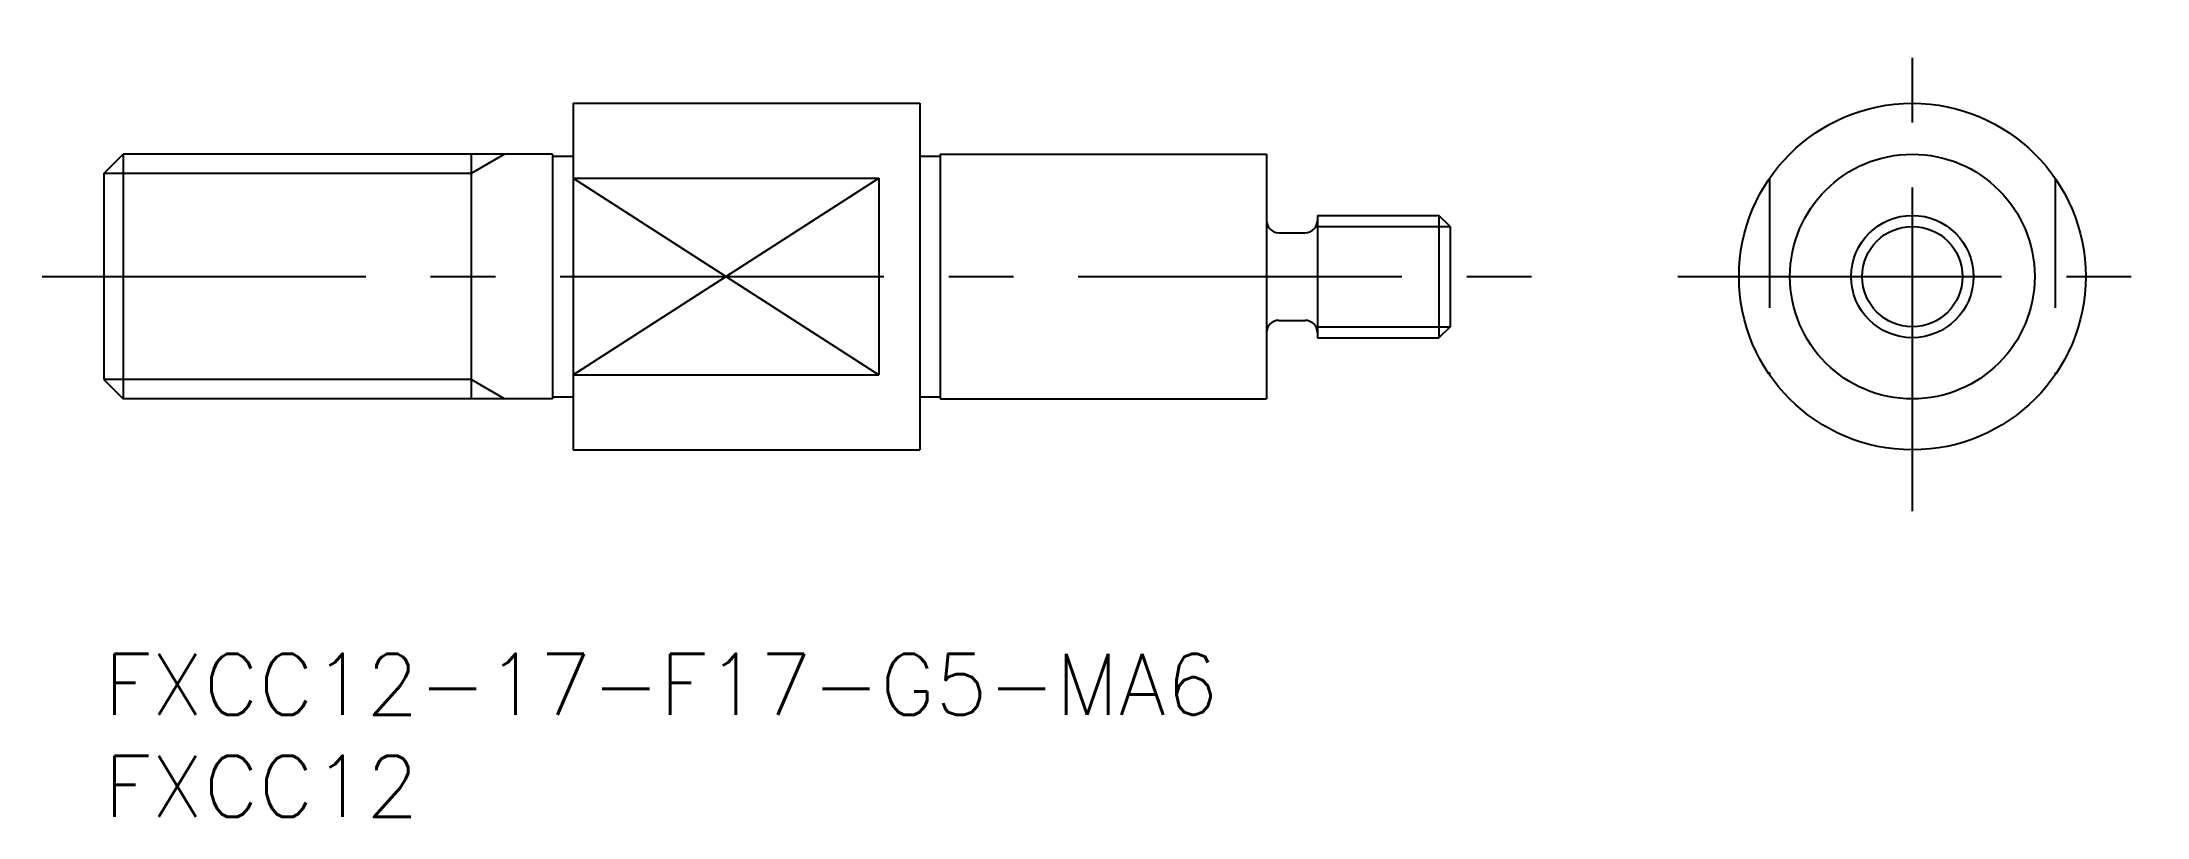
# Model space of a CAD drawing. Extents: x -3 to 100, y -8 to 30.
import ezdxf

# ---------------------------------------------------------------- set-up
doc = ezdxf.new("R2010")
doc.units = 0
doc.header["$LTSCALE"] = 0.5
doc.linetypes.add('CENTER', pattern=[50.8, 31.75, -6.35, 6.35, -6.35])
doc.linetypes.add('DASHED', pattern=[19.05, 12.7, -6.35])
for name, color, linetype in [('MSM_CENTER', 1, 'CENTER'), ('MSM_CONTINUOUS', 7, 'CONTINUOUS'), ('MSM_DASHED', 4, 'DASHED'), ('MSM_NARROW', 5, 'CONTINUOUS'), ('MSM_PART_NUMBER', 7, 'CONTINUOUS')]:
    doc.layers.add(name, color=color, linetype=linetype)
doc.styles.get("Standard").update_dxf_attribs({"font": 'txt.shx', "height": 3, "bigfont": 'bigfont.shx'})

# ---------------------------------------------------------------- blocks, each defined once
blk = doc.blocks.new('*U11')
at = {"layer": 'MSM_PART_NUMBER'}
blk.add_text('FXCC12-17-F17-G5-MA6', height=3, dxfattribs=at).set_placement((0, -3))
blk = doc.blocks.new('*U12')
at = {"layer": 'MSM_PART_NUMBER'}
blk.add_text('FXCC12', height=3, dxfattribs=at).set_placement((0, -8))

msp = doc.modelspace()

# ---------------------------------------------------------------- linework, layer by layer
at = {"layer": 'MSM_CENTER'}
for p, q in [((88.67, 7), (88.67, 30)), ((-3.03, 18.5), (70.21, 18.5)), ((77.17, 18.5), (100.17, 18.5))]:
    msp.add_line(p, q, dxfattribs=at)
at = {"layer": 'MSM_CONTINUOUS'}
for p, q in [((23, 27), (40, 27)), ((23, 27), (23, 10)), ((40, 27), (40, 10)), ((0, 23.55), (0.95, 24.5)), ((0.95, 24.5), (0.95, 12.5)), ((22, 24.5), (0.95, 24.5)), ((18, 24.5), (18, 12.5)), ((22, 24.5), (22, 12.5)), ((22, 24.4), (23, 24.4)), ((40, 24.4), (41, 24.4)), ((41, 24.5), (57, 24.5)), ((41, 24.5), (41, 12.5)), ((57, 24.5), (57, 12.5)), ((0, 23.55), (0, 13.45)), ((23, 23.32), (38, 23.32)), ((38, 23.32), (38, 13.68)), ((57.6, 20.65), (58.9, 20.65)), ((59.5, 21.5), (65.46, 21.5)), ((59.5, 21.5), (59.5, 15.5)), ((65.46, 21.5), (65.46, 15.5)), ((66, 20.96), (65.46, 21.5)), ((66, 20.96), (66, 16.04)), ((57.6, 16.35), (58.9, 16.35)), ((59.5, 15.5), (65.46, 15.5)), ((66, 16.04), (65.46, 15.5)), ((0, 13.45), (0.95, 12.5)), ((23, 13.68), (38, 13.68)), ((22, 12.5), (0.95, 12.5)), ((22, 12.6), (23, 12.6)), ((40, 12.6), (41, 12.6)), ((41, 12.5), (57, 12.5)), ((23, 10), (40, 10))]:
    msp.add_line(p, q, dxfattribs=at)
for radius in [8.5, 6, 3]:
    msp.add_circle((88.67, 18.5), radius, dxfattribs=at)
for centre, start, end in [((57.6, 21.25), 180, 270), ((58.9, 21.25), 270, 0), ((57.6, 15.75), 90, 180), ((58.9, 15.75), 360, 90)]:
    msp.add_arc(centre, 0.6, start, end, dxfattribs=at)
at = {"layer": 'MSM_DASHED'}
for p, q in [((81.67, 23.32), (81.67, 13.68)), ((95.67, 23.32), (95.67, 13.68))]:
    msp.add_line(p, q, dxfattribs=at)
at = {"layer": 'MSM_NARROW'}
for p, q in [((19.64, 24.5), (18, 23.55)), ((18, 23.55), (0, 23.55)), ((23, 23.32), (38, 13.68)), ((23, 13.68), (38, 23.32)), ((59.5, 20.96), (66, 20.96)), ((59.5, 16.04), (66, 16.04)), ((18, 13.45), (0, 13.45)), ((19.64, 12.5), (18, 13.45))]:
    msp.add_line(p, q, dxfattribs=at)
msp.add_circle((88.67, 18.5), 2.46, dxfattribs=at)

# ---------------------------------------------------------------- block references
at = {"layer": 'MSM_CONTINUOUS'}
for name in ['*U11', '*U12']:
    msp.add_blockref(name, (0, 0), dxfattribs=at)

doc.saveas('drawing.dxf')
